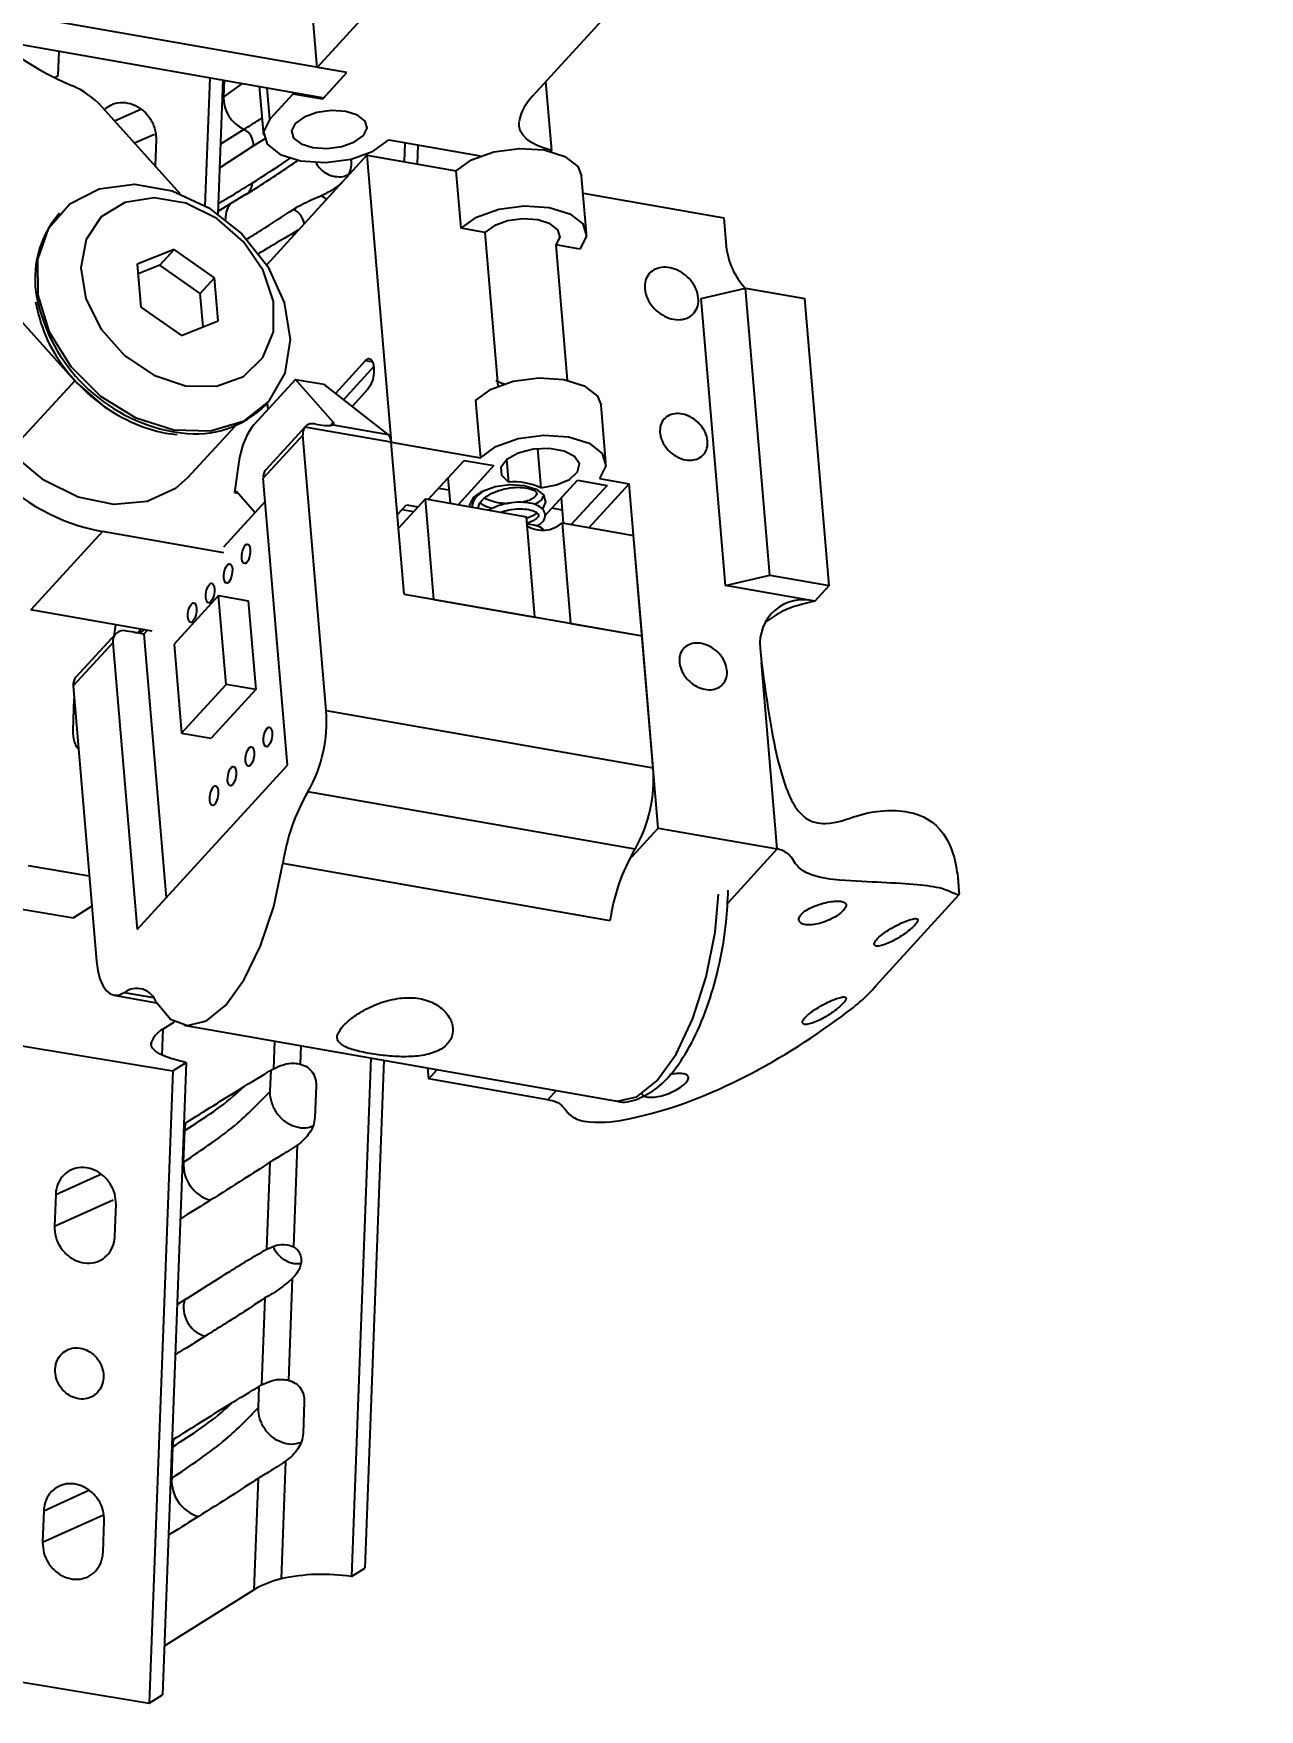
# Model space of a CAD drawing. Header units: millimetres. Extents: x -294 to 2792, y 5 to 1659.
# Drawn here: x 2332.1 to 2369.1, y 758.7 to 809.3 of the extents above; entities that cross this region are included whole.
import ezdxf

# ---------------------------------------------------------------- set-up
doc = ezdxf.new("R2010")
doc.units = ezdxf.units.MM
doc.layers.get('0').update_dxf_attribs({"lineweight": 18})
doc.styles.get("Standard").update_dxf_attribs({"font": 'txt.shx'})
doc.dimstyles.new('ISO-25', dxfattribs={"dimtxt": 2.5, "dimasz": 2.5, "dimexe": 1.25, "dimexo": 0.625, "dimtad": 1, "dimtxsty": 'Standard', "dimcen": 2.5, "dimdle": 5, "dimadec": 0, "dimazin": 0, "dimtfac": 1, "dimtmove": 0, "dimatfit": 3, "dimfxl": 1, "dimarcsym": 0})

# ---------------------------------------------------------------- blocks, each defined once
blk = doc.blocks.new('*X11')
for points in [[(2253.221, 1111.43), (2254.388, 1111.224), (2254.422, 1114.829)], [(2188.224, 742.813), (2189.391, 742.607), (2188.19, 739.208)]]:
    blk.add_hatch(color=0).paths.add_polyline_path(points, flags=0)
at = {"color": 0, "lineweight": -2}
for p, q in [((2368.147, 1094.776), (2253.437, 1115.003)), ((2253.804, 1111.327), (2221.935, 930.584)), ((2188.807, 742.71), (2220.677, 923.453)), ((2301.915, 719.156), (2187.205, 739.382))]:
    blk.add_line(p, q, dxfattribs=at)
at = {"color": 0, "insert": (2221.306, 927.019), "char_height": 3.5, "width": 23.5, "attachment_point": 5}
blk.add_mtext('381,42', dxfattribs=at)

msp = doc.modelspace()

# ---------------------------------------------------------------- linework, layer by layer
at = {"color": 7, "linetype": 'Continuous', "lineweight": 25}
for p, q in [((2333.34, 798.845), (2319.012, 814.718)), ((2340.666, 808.313), (2340.397, 811.492)), ((2347.17, 807.447), (2350.811, 811.425)), ((2343.136, 811.012), (2340.666, 808.313)), ((2341.564, 808.156), (2329.812, 810.217)), ((2330.979, 809.133), (2340.871, 807.398)), ((2332.84, 808.067), (2332.867, 808.802)), ((2332.731, 808.009), (2332.84, 808.067)), ((2341.564, 808.156), (2340.666, 808.313)), ((2340.828, 807.351), (2341.564, 808.156)), ((2340.871, 807.398), (2341.564, 808.156)), ((2337.283, 804.135), (2337.428, 808.002)), ((2337.672, 803.886), (2337.824, 807.933)), ((2337.853, 807.927), (2337.834, 807.416)), ((2337.834, 807.416), (2338.407, 807.83)), ((2338.915, 807.741), (2339.04, 806.267)), ((2339.236, 806.751), (2339.156, 807.699)), ((2339.93, 807.508), (2339.236, 806.751)), ((2339.925, 807.564), (2339.93, 807.508)), ((2340.828, 807.351), (2339.93, 807.508)), ((2347.754, 805.806), (2347.577, 807.891)), ((2334.16, 807.121), (2336.53, 804.496)), ((2334.544, 806.696), (2335.342, 807.056)), ((2340.823, 807.406), (2340.828, 807.351)), ((2335.146, 806.029), (2335.747, 806.3)), ((2335.797, 806.136), (2335.768, 805.34)), ((2339.102, 806.161), (2338.744, 805.941)), ((2342.829, 806.121), (2345.587, 805.637)), ((2343.3, 805.461), (2343.322, 806.034)), ((2338.744, 805.941), (2337.724, 805.281)), ((2339.14, 802.35), (2342.169, 805.659)), ((2342.165, 805.717), (2342.194, 805.623)), ((2342.169, 805.659), (2342.904, 796.993)), ((2342.169, 805.659), (2344.864, 805.187)), ((2343.696, 805.391), (2343.717, 805.965)), ((2347.726, 805.776), (2347.754, 805.806)), ((2345.011, 803.453), (2344.864, 805.187)), ((2348.8, 803.307), (2348.653, 805.041)), ((2337.675, 803.972), (2338.508, 804.482)), ((2348.698, 804.514), (2352.948, 803.769)), ((2332.885, 803.91), (2332.842, 803.862)), ((2352.948, 803.769), (2353.021, 802.902)), ((2345.729, 803.327), (2345.011, 803.453)), ((2345.729, 803.327), (2346.123, 798.684)), ((2336.343, 802.815), (2335.231, 802.369)), ((2335.91, 802.341), (2336.343, 802.815)), ((2337.566, 801.959), (2336.343, 802.815)), ((2348.231, 798.863), (2347.885, 802.949)), ((2348.603, 802.823), (2347.885, 802.949)), ((2335.231, 802.369), (2335.341, 801.068)), ((2335.91, 802.341), (2335.255, 802.079)), ((2337.133, 801.486), (2335.91, 802.341)), ((2337.133, 801.486), (2337.566, 801.959)), ((2337.676, 800.659), (2337.566, 801.959)), ((2337.219, 800.475), (2337.133, 801.486)), ((2352.27, 801.327), (2353.601, 801.642)), ((2354.336, 792.976), (2353.601, 801.642)), ((2353.601, 801.642), (2355.398, 801.327)), ((2335.341, 801.068), (2336.564, 800.213)), ((2353.005, 792.66), (2352.27, 801.327)), ((2356.133, 792.661), (2355.398, 801.327)), ((2336.564, 800.213), (2337.676, 800.659)), ((2342.127, 799.458), (2341.217, 798.464)), ((2342.127, 799.458), (2342.345, 799.42)), ((2342.378, 799.278), (2341.46, 798.275)), ((2333.34, 798.845), (2331.607, 796.951)), ((2340.009, 798.889), (2338.752, 797.516)), ((2340.009, 798.889), (2340.862, 798.739)), ((2341.147, 797.592), (2340.009, 798.889)), ((2342.815, 797.224), (2340.862, 798.739)), ((2342.2, 798.591), (2341.723, 798.071)), ((2339.112, 798.123), (2339.155, 798.171)), ((2339.158, 798.173), (2339.174, 797.977)), ((2345.451, 798.254), (2345.598, 796.52)), ((2349.388, 796.374), (2349.241, 798.108)), ((2336.761, 795.925), (2338.184, 797.48)), ((2340.31, 797.463), (2339.12, 796.162)), ((2342.904, 796.987), (2340.295, 797.445)), ((2340.624, 797.539), (2340.889, 797.492)), ((2341.053, 797.489), (2341.147, 797.592)), ((2341.152, 797.516), (2342.815, 797.224)), ((2336.166, 797.251), (2336.433, 797.223)), ((2336.289, 797.31), (2336.564, 797.271)), ((2340.231, 797.206), (2339.039, 795.904)), ((2340.937, 788.885), (2340.231, 797.206)), ((2342.904, 796.993), (2345.598, 796.52)), ((2342.904, 796.993), (2342.904, 796.993)), ((2343.293, 792.4), (2342.904, 796.987)), ((2338.311, 796.47), (2338.17, 795.471)), ((2344.023, 795.26), (2345.105, 796.442)), ((2345.105, 796.442), (2346.003, 796.285)), ((2346.385, 796.46), (2346.443, 795.785)), ((2347.32, 796.793), (2347.42, 795.613)), ((2339.774, 787.238), (2339.039, 795.904)), ((2344.614, 795.907), (2344.679, 795.145)), ((2346.003, 796.285), (2344.921, 795.103)), ((2349.191, 795.89), (2350.09, 795.733)), ((2338.17, 795.471), (2338.214, 795.518)), ((2338.17, 795.471), (2338.271, 795.453)), ((2338.214, 795.518), (2338.789, 794.863)), ((2344.645, 795.541), (2344.331, 795.597)), ((2345.569, 795.424), (2345.556, 795.442)), ((2347.541, 794.765), (2348.527, 795.842)), ((2349.425, 795.685), (2348.343, 794.502)), ((2348.527, 795.842), (2349.425, 795.685)), ((2348.878, 794.409), (2350.09, 795.733)), ((2350.971, 785.333), (2350.09, 795.733)), ((2339.099, 795.202), (2337.835, 793.822)), ((2338.768, 794.887), (2338.772, 794.845)), ((2343.089, 794.804), (2343.36, 795.1)), ((2343.934, 795.276), (2343.124, 794.391)), ((2343.227, 794.955), (2343.584, 794.893)), ((2343.36, 795.1), (2343.716, 795.037)), ((2344.191, 792.242), (2343.934, 795.276)), ((2343.934, 795.276), (2346.988, 794.74)), ((2348.068, 794.941), (2347.753, 794.996)), ((2348.037, 795.306), (2348.101, 794.545)), ((2347.245, 791.707), (2346.988, 794.74)), ((2348.066, 794.551), (2348.323, 791.518)), ((2348.066, 794.551), (2350.222, 794.173)), ((2334.178, 794.293), (2332.011, 791.925)), ((2337.85, 793.649), (2334.178, 794.293)), ((2350.479, 791.14), (2350.222, 794.173)), ((2353.005, 792.66), (2354.336, 792.976)), ((2354.336, 792.976), (2356.133, 792.661)), ((2337.684, 792.36), (2336.341, 790.892)), ((2337.912, 789.673), (2337.684, 792.36)), ((2337.684, 792.36), (2338.583, 792.202)), ((2343.293, 792.4), (2350.479, 791.14)), ((2355.699, 792.188), (2353.005, 792.66)), ((2356.133, 792.661), (2355.699, 792.188)), ((2335.683, 791.281), (2332.011, 791.925)), ((2338.583, 792.202), (2338.81, 789.516)), ((2344.191, 792.242), (2347.245, 791.707)), ((2334.572, 791.476), (2334.524, 791.141)), ((2335.254, 791.245), (2335.342, 791.341)), ((2335.534, 791.307), (2335.43, 791.194)), ((2348.323, 791.518), (2350.479, 791.14)), ((2334.489, 790.932), (2333.297, 789.63)), ((2334.569, 791.191), (2333.378, 789.889)), ((2334.489, 790.932), (2335.224, 782.266)), ((2335.126, 791.248), (2334.902, 791.287)), ((2335.43, 791.194), (2335.126, 791.248)), ((2335.43, 791.194), (2336.106, 783.229)), ((2336.341, 790.892), (2336.569, 788.205)), ((2350.817, 787.152), (2350.479, 791.14)), ((2354.05, 790.77), (2354.087, 790.336)), ((2354.564, 784.703), (2354.087, 790.336)), ((2333.297, 789.63), (2334.003, 781.31)), ((2336.569, 788.205), (2337.912, 789.673)), ((2338.81, 789.516), (2337.467, 788.048)), ((2338.81, 789.516), (2337.912, 789.673)), ((2333.292, 788.292), (2333.328, 789.247)), ((2340.937, 788.885), (2350.817, 787.152)), ((2336.569, 788.205), (2337.467, 788.048)), ((2335.224, 782.266), (2339.774, 787.238)), ((2350.268, 784.697), (2340.387, 786.43)), ((2350.071, 784.35), (2350.971, 785.333)), ((2350.971, 785.333), (2354.564, 784.703)), ((2349.512, 782.53), (2339.631, 784.263)), ((2354.564, 784.703), (2353.057, 783.056)), ((2326.524, 783.749), (2333.305, 782.625)), ((2333.785, 783.886), (2331.945, 784.191)), ((2360.014, 783.862), (2360.022, 783.787)), ((2357.54, 780.568), (2360.063, 783.324)), ((2333.862, 782.974), (2333.305, 782.625)), ((2334.524, 780.287), (2335.816, 780.06)), ((2334.84, 780.369), (2335.718, 780.215)), ((2336.007, 779.26), (2335.977, 778.478)), ((2336.007, 779.26), (2336.359, 779.48)), ((2336.641, 779.379), (2349.666, 777.095)), ((2331.741, 778.758), (2336.304, 778.002)), ((2335.652, 778.854), (2335.65, 778.785)), ((2339.375, 778.9), (2339.343, 778.062)), ((2340.176, 778.759), (2340.156, 778.206)), ((2336.712, 778.257), (2335.996, 759.155)), ((2336.304, 778.002), (2336.712, 778.257)), ((2342.286, 778.389), (2341.699, 762.724)), ((2342.681, 778.32), (2342.106, 762.978)), ((2336.304, 778.002), (2335.588, 758.9)), ((2339.249, 777.387), (2339.272, 778.019)), ((2344.038, 777.758), (2344.01, 778.087)), ((2344.038, 777.758), (2344.293, 778.037)), ((2347.631, 777.128), (2344.038, 777.758)), ((2340.633, 777.551), (2340.597, 776.596)), ((2347.886, 777.407), (2347.631, 777.128)), ((2336.629, 775.242), (2336.664, 776.197)), ((2340.064, 775.753), (2339.949, 772.687)), ((2339.238, 775.24), (2339.139, 772.613)), ((2332.766, 774.264), (2334.13, 774.88)), ((2332.766, 774.264), (2332.73, 773.309)), ((2332.73, 773.309), (2334.501, 774.108)), ((2334.553, 773.006), (2334.589, 773.961)), ((2339.913, 771.722), (2339.798, 768.656)), ((2339.084, 771.139), (2338.985, 768.512)), ((2338.891, 767.836), (2338.915, 768.469)), ((2340.275, 768.001), (2340.24, 767.046)), ((2336.271, 765.691), (2336.307, 766.646)), ((2339.706, 766.203), (2339.573, 762.654)), ((2338.88, 765.689), (2338.754, 762.325)), ((2332.408, 764.713), (2333.772, 765.329)), ((2332.408, 764.713), (2332.372, 763.758)), ((2332.372, 763.758), (2334.21, 764.588)), ((2334.196, 763.456), (2334.231, 764.411)), ((2341.699, 762.724), (2342.106, 762.978)), ((2336.051, 760.634), (2338.754, 762.325)), ((2331.026, 759.656), (2335.588, 758.9)), ((2335.588, 758.9), (2335.996, 759.155))]:
    msp.add_line(p, q, dxfattribs=at)
for points in [[(2341.531, 806.98), (2341.098, 807.008), (2340.655, 806.949), (2340.269, 806.811), (2340, 806.617), (2339.888, 806.395), (2339.95, 806.179), (2340.177, 806.002), (2340.534, 805.891), (2340.968, 805.863), (2341.411, 805.923), (2341.796, 806.06), (2342.066, 806.254), (2342.178, 806.477), (2342.115, 806.693), (2341.888, 806.869), (2341.531, 806.98)], [(2339.236, 806.751), (2339.041, 806.364), (2339.15, 805.989), (2339.544, 805.681), (2340.166, 805.489), (2340.919, 805.44), (2341.69, 805.543), (2342.361, 805.782), (2342.829, 806.121)], [(2347.754, 805.806), (2347.523, 805.869), (2347.316, 805.949), (2347.137, 806.044), (2346.99, 806.152), (2346.878, 806.272), (2346.802, 806.4), (2346.764, 806.535), (2346.766, 806.673)], [(2337.751, 806.005), (2338.455, 806.442), (2338.455, 806.442)], [(2344.864, 805.187), (2345.332, 805.525), (2346.003, 805.764), (2346.773, 805.867), (2347.527, 805.818), (2348.148, 805.626), (2348.543, 805.318), (2348.653, 805.041)], [(2336.333, 797.357), (2335.193, 797.718), (2334.128, 798.374), (2333.23, 799.267), (2332.581, 800.318), (2332.237, 801.433), (2332.229, 802.513), (2332.558, 803.462), (2333.195, 804.196), (2334.083, 804.649), (2335.143, 804.782), (2336.28, 804.583), (2337.395, 804.068), (2338.388, 803.285), (2339.17, 802.302), (2339.673, 801.207), (2339.85, 800.097), (2339.688, 799.072), (2339.2, 798.221), (2338.429, 797.62), (2337.444, 797.324), (2336.333, 797.357)], [(2336.692, 798.697), (2337.627, 798.684), (2338.435, 798.977), (2339.028, 799.545), (2339.342, 800.326), (2339.343, 801.236), (2339.031, 802.176), (2338.44, 803.045), (2337.633, 803.747), (2336.699, 804.208), (2335.738, 804.376), (2334.854, 804.234), (2334.144, 803.798), (2333.684, 803.114), (2333.525, 802.257), (2333.682, 801.319), (2334.14, 800.402), (2334.849, 799.606), (2335.732, 799.016), (2336.692, 798.697)], [(2345.011, 803.453), (2345.479, 803.792), (2346.15, 804.031), (2346.92, 804.134), (2347.674, 804.085), (2348.295, 803.893), (2348.69, 803.585), (2348.798, 803.21), (2348.603, 802.823)], [(2347.885, 802.949), (2348.002, 803.181), (2347.937, 803.406), (2347.7, 803.591), (2347.327, 803.706), (2346.875, 803.736), (2346.413, 803.674), (2346.01, 803.53), (2345.729, 803.327)], [(2342.127, 799.458), (2342.212, 799.516), (2342.291, 799.499), (2342.349, 799.409), (2342.38, 799.261), (2342.378, 799.078), (2342.342, 798.886), (2342.28, 798.715), (2342.2, 798.591)], [(2345.451, 798.254), (2345.92, 798.592), (2346.59, 798.831), (2347.361, 798.934), (2348.115, 798.886), (2348.736, 798.693), (2349.131, 798.385), (2349.241, 798.108)], [(2334.555, 797.853), (2334.284, 798.024), (2333.34, 798.845)], [(2336.761, 795.925), (2336.39, 795.596), (2335.533, 795.201), (2334.523, 795.109), (2333.45, 795.33), (2332.408, 795.844), (2331.492, 796.605), (2330.781, 797.546)], [(2345.598, 796.52), (2346.067, 796.859), (2346.737, 797.098), (2347.508, 797.201), (2348.262, 797.152), (2348.883, 796.96), (2349.278, 796.652), (2349.386, 796.277), (2349.191, 795.89)], [(2347.42, 795.613), (2347.896, 795.698), (2348.288, 795.868), (2348.532, 796.093), (2348.586, 796.337), (2348.442, 796.56), (2348.124, 796.723), (2347.684, 796.8), (2347.196, 796.778), (2346.741, 796.661), (2346.395, 796.468), (2346.216, 796.231), (2346.232, 795.99), (2346.443, 795.785)], [(2345.274, 795.043), (2345.275, 795.099), (2345.387, 795.321), (2345.656, 795.516), (2346.042, 795.653), (2346.485, 795.712), (2346.918, 795.685), (2347.276, 795.574), (2347.503, 795.397), (2347.565, 795.181), (2347.473, 794.982)], [(2347.319, 794.844), (2347.183, 794.764), (2346.993, 794.684)], [(2338.538, 793.358), (2338.486, 793.324), (2338.439, 793.334), (2338.404, 793.387), (2338.385, 793.476), (2338.387, 793.586), (2338.408, 793.701), (2338.445, 793.804), (2338.493, 793.878), (2338.545, 793.913), (2338.592, 793.902), (2338.627, 793.849), (2338.645, 793.76), (2338.644, 793.65), (2338.623, 793.535), (2338.586, 793.432), (2338.538, 793.358)], [(2337.996, 792.766), (2337.944, 792.732), (2337.897, 792.742), (2337.862, 792.796), (2337.844, 792.884), (2337.845, 792.995), (2337.866, 793.11), (2337.904, 793.212), (2337.952, 793.286), (2338.003, 793.321), (2338.05, 793.311), (2338.085, 793.257), (2338.104, 793.168), (2338.102, 793.058), (2338.081, 792.943), (2338.044, 792.84), (2337.996, 792.766)], [(2337.454, 792.174), (2337.403, 792.14), (2337.356, 792.15), (2337.32, 792.204), (2337.302, 792.292), (2337.304, 792.403), (2337.325, 792.518), (2337.362, 792.62), (2337.41, 792.694), (2337.461, 792.729), (2337.508, 792.719), (2337.544, 792.665), (2337.562, 792.576), (2337.561, 792.466), (2337.54, 792.351), (2337.502, 792.249), (2337.454, 792.174)], [(2336.912, 791.583), (2336.861, 791.548), (2336.814, 791.558), (2336.779, 791.612), (2336.76, 791.701), (2336.762, 791.811), (2336.783, 791.926), (2336.82, 792.028), (2336.868, 792.103), (2336.92, 792.137), (2336.967, 792.127), (2337.002, 792.073), (2337.02, 791.985), (2337.019, 791.874), (2336.998, 791.759), (2336.961, 791.657), (2336.912, 791.583)], [(2339.196, 787.828), (2339.144, 787.793), (2339.097, 787.804), (2339.062, 787.857), (2339.044, 787.946), (2339.045, 788.056), (2339.066, 788.171), (2339.104, 788.274), (2339.152, 788.348), (2339.203, 788.382), (2339.25, 788.372), (2339.285, 788.319), (2339.304, 788.23), (2339.302, 788.12), (2339.281, 788.004), (2339.244, 787.902), (2339.196, 787.828)], [(2338.654, 787.236), (2338.603, 787.201), (2338.556, 787.212), (2338.52, 787.265), (2338.502, 787.354), (2338.504, 787.464), (2338.525, 787.579), (2338.562, 787.682), (2338.61, 787.756), (2338.661, 787.791), (2338.708, 787.78), (2338.744, 787.727), (2338.762, 787.638), (2338.761, 787.528), (2338.74, 787.413), (2338.702, 787.31), (2338.654, 787.236)], [(2338.112, 786.644), (2338.061, 786.61), (2338.014, 786.62), (2337.979, 786.673), (2337.96, 786.762), (2337.962, 786.872), (2337.983, 786.988), (2338.02, 787.09), (2338.068, 787.164), (2338.12, 787.199), (2338.167, 787.188), (2338.202, 787.135), (2338.22, 787.046), (2338.219, 786.936), (2338.198, 786.821), (2338.161, 786.718), (2338.112, 786.644)], [(2337.571, 786.052), (2337.519, 786.018), (2337.472, 786.028), (2337.437, 786.082), (2337.419, 786.17), (2337.42, 786.281), (2337.441, 786.396), (2337.479, 786.498), (2337.527, 786.572), (2337.578, 786.607), (2337.625, 786.597), (2337.66, 786.543), (2337.679, 786.454), (2337.677, 786.344), (2337.656, 786.229), (2337.619, 786.126), (2337.571, 786.052)], [(2335.804, 780.081), (2336.235, 779.561), (2336.752, 779.367), (2337.321, 779.511), (2337.903, 779.985), (2338.461, 780.757), (2338.955, 781.775), (2339.355, 782.97), (2339.631, 784.263)], [(2349.666, 777.095), (2349.732, 777.086), (2350.322, 777.215), (2350.927, 777.701), (2351.506, 778.509), (2352.015, 779.58), (2352.419, 780.836), (2352.687, 782.187), (2352.794, 783.338)], [(2334.003, 781.31), (2334.041, 781.029), (2334.103, 780.783), (2334.187, 780.581), (2334.291, 780.427), (2334.412, 780.327), (2334.547, 780.284), (2334.691, 780.298), (2334.84, 780.369)], [(2336.712, 778.257), (2336.467, 778.31), (2336.248, 778.372), (2336.057, 778.442), (2335.899, 778.519), (2335.778, 778.6), (2335.695, 778.684), (2335.653, 778.769), (2335.652, 778.854)], [(2336.664, 776.197), (2336.688, 776.381), (2336.704, 776.445)], [(2336.307, 766.646), (2336.33, 766.83), (2336.346, 766.895)]]:
    msp.add_lwpolyline(points, dxfattribs=at)
for centre, radius, start, end in [((2337.172, 816.935), 9.971, 197.1528, 246.9905), ((2332.265, 805.418), 2.548, 41.9384, 66.6481), ((2338.877, 807.396), 1.043, 178.8948, 246.1117), ((2348.236, 806.397), 1.496, 135.4448, 169.3493), ((2338.188, 805.955), 0.556, 358.5496, 61.3249), ((2338.286, 804.819), 0.417, 303.2674, 359.6644), ((2338.604, 803.742), 0.713, 135.5492, 181.541), ((2339.725, 803.518), 0.552, 7.274, 66.2628), ((2340.688, 804.058), 0.376, 45.8602, 79.6627), ((2335.128, 801.94), 2.987, 139.9337, 191.1479), ((2355.229, 803.151), 2.222, 186.4251, 222.7879), ((2337.265, 802.388), 5.171, 191.4359, 259.1182), ((2335.233, 800.156), 5.957, 186.3947, 259.7912), ((2336.996, 800.214), 2.974, 261.6366, 315.3489), ((2340.57, 797.243), 0.341, 143.8588, 186.3253), ((2342.561, 796.993), 0.343, 359.0291, 42.3137), ((2339.37, 795.943), 0.333, 138.737, 186.797), ((2346.611, 793.874), 1.918, 65.0529, 95.0524), ((2347.477, 795.231), 0.9, 239.1485, 310.8917), ((2355.357, 790.917), 1.316, 74.9392, 186.4361), ((2334.816, 790.969), 0.329, 74.9392, 186.4361), ((2333.629, 789.669), 0.334, 138.8099, 186.7241), ((2336.678, 788.549), 4.272, 330.2615, 4.5185), ((2346.558, 786.816), 4.272, 330.2615, 4.5185), ((2345.411, 783.462), 5.835, 149.4266, 172.1108), ((2355.291, 781.729), 5.835, 149.4266, 172.1108), ((2335.214, 779.861), 0.63, 20.4352, 126.3269), ((2336.338, 778.613), 0.726, 117.1014, 160.6247), ((2337.759, 775.176), 1.133, 176.6659, 253.3001), ((2337.539, 770.855), 0.909, 164.2981, 253.4555), ((2337.402, 765.625), 1.133, 176.6659, 253.3001), ((2340.306, 759.641), 3.101, 103.6754, 120.0403), ((2340.821, 757.049), 5.742, 81.2058, 102.5582)]:
    msp.add_arc(centre, radius, start, end, dxfattribs=at)
for centre, major_axis, ratio, start_param, end_param in [((2338.658, 796.849), (0.279, 0.762), 0.296763, 0.625007, 2.195803), ((2340.655, 797.71), (-0.514, 0.175), 0.231658, 2.948666, 3.524624), ((2335.124, 791.719), (-0.287, 0.414), 0.834388, 2.451907, 3.329095)]:
    msp.add_ellipse(centre, major_axis=major_axis, ratio=ratio, start_param=start_param, end_param=end_param, dxfattribs=at)
for points, knots in [([(2334.239, 807.034), (2334.3, 807.087), (2334.436, 807.204), (2334.718, 807.269), (2335.028, 807.236), (2335.325, 807.094), (2335.572, 806.862), (2335.74, 806.565), (2335.799, 806.31), (2335.798, 806.169), (2335.797, 806.136)], [0, 0, 0, 0, 0.259812, 0.578992, 0.898173, 1.217354, 1.536535, 1.855716, 2.174897, 2.27492, 2.27492, 2.27492, 2.27492]), ([(2338.455, 806.442), (2338.455, 806.442), (2338.61, 806.539), (2338.795, 806.654), (2338.969, 806.766), (2338.996, 806.783)], [0, 0, 0, 0, 0.0000284, 0.5410318, 0.6394191, 0.6394191, 0.6394191, 0.6394191]), ([(2338.515, 804.471), (2338.643, 804.553), (2339.173, 804.887), (2339.7, 805.244), (2340.098, 805.515)], [0, 0, 0, 0, 0.461005, 1.897044, 1.897044, 1.897044, 1.897044]), ([(2338.703, 804.817), (2339.051, 805.04), (2339.441, 805.29), (2339.831, 805.553), (2339.872, 805.581)], [0, 0, 0, 0, 1.248584, 1.396088, 1.396088, 1.396088, 1.396088]), ([(2341.526, 804.957), (2341.557, 804.994), (2341.641, 805.095), (2341.699, 805.3), (2341.715, 805.474), (2341.682, 805.545), (2341.68, 805.55)], [0, 0, 0, 0, 0.1407596, 0.3834005, 0.6214041, 0.6401031, 0.6401031, 0.6401031, 0.6401031]), ([(2340.613, 805.461), (2340.649, 805.4), (2340.729, 805.261), (2340.928, 805.105), (2341.099, 805.035), (2341.192, 805.019), (2341.202, 805.017)], [0, 0, 0, 0, 0.2056754, 0.468248, 0.7308208, 0.7654409, 0.7654409, 0.7654409, 0.7654409]), ([(2341.202, 805.017), (2341.286, 805.01), (2341.435, 804.997), (2341.562, 805.061), (2341.618, 805.09)], [0, 0, 0, 0, 0.2408204, 0.430428, 0.430428, 0.430428, 0.430428]), ([(2337.684, 804.203), (2337.784, 804.261), (2338.123, 804.457), (2338.463, 804.668), (2338.703, 804.817)], [0, 0, 0, 0, 0.351156, 1.190111, 1.190111, 1.190111, 1.190111]), ([(2340.756, 804.427), (2340.837, 804.466), (2340.987, 804.537), (2341.226, 804.664), (2341.364, 804.784), (2341.42, 804.834)], [0, 0, 0, 0, 0.3249074, 0.5949429, 0.7828354, 0.7828354, 0.7828354, 0.7828354]), ([(2338.511, 803.106), (2338.662, 803.201), (2339.158, 803.511), (2339.624, 803.814), (2339.948, 804.024)], [0, 0, 0, 0, 0.521922, 1.705146, 1.705146, 1.705146, 1.705146]), ([(2339.948, 804.024), (2340.007, 804.06), (2340.227, 804.196), (2340.533, 804.33), (2340.756, 804.427)], [0, 0, 0, 0, 0.2449061, 0.9042234, 0.9042234, 0.9042234, 0.9042234]), ([(2340.093, 803.392), (2339.808, 803.228), (2339.401, 802.996), (2338.994, 802.746), (2338.872, 802.671)], [0, 0, 0, 0, 0.994288, 1.418185, 1.418185, 1.418185, 1.418185]), ([(2350.563, 801.626), (2350.565, 801.712), (2350.568, 801.884), (2350.687, 802.093), (2350.877, 802.235), (2351.125, 802.291), (2351.4, 802.257), (2351.672, 802.135), (2351.91, 801.94), (2352.087, 801.694), (2352.184, 801.424), (2352.189, 801.161), (2352.102, 800.934), (2351.932, 800.769), (2351.7, 800.685), (2351.43, 800.691), (2351.154, 800.786), (2350.902, 800.96), (2350.704, 801.193), (2350.593, 801.427), (2350.571, 801.571), (2350.563, 801.626)], [0, 0, 0, 0, 0.269033, 0.538066, 0.807098, 1.076131, 1.345164, 1.614197, 1.88323, 2.152262, 2.421295, 2.690328, 2.959361, 3.228393, 3.497426, 3.766459, 4.035492, 4.304525, 4.573557, 4.84259, 5.010974, 5.010974, 5.010974, 5.010974]), ([(2332.152, 801.226), (2332.236, 800.885), (2332.405, 800.197), (2332.996, 799.218), (2333.792, 798.361), (2334.76, 797.699), (2335.582, 797.369), (2336.052, 797.274), (2336.166, 797.251)], [0, 0, 0, 0, 1.098429, 2.22302, 3.353741, 4.487857, 5.625822, 5.988401, 5.988401, 5.988401, 5.988401]), ([(2346.064, 798.845), (2346.068, 798.845), (2346.1, 798.847), (2346.191, 798.795), (2346.307, 798.759), (2346.353, 798.745)], [0, 0, 0, 0, 0.027533, 0.1968519, 0.307004, 0.307004, 0.307004, 0.307004]), ([(2340.624, 797.539), (2340.577, 797.544), (2340.482, 797.554), (2340.373, 797.525), (2340.32, 797.471), (2340.295, 797.445)], [0, 0, 0, 0, 0.1243757, 0.248416, 0.3614661, 0.3614661, 0.3614661, 0.3614661]), ([(2341.152, 797.516), (2341.137, 797.508), (2341.107, 797.494), (2341.01, 797.478), (2340.93, 797.488), (2340.889, 797.492)], [0, 0, 0, 0, 0.0889665, 0.1776992, 0.2680719, 0.2680719, 0.2680719, 0.2680719]), ([(2351.02, 797.277), (2351.022, 797.354), (2351.024, 797.507), (2351.131, 797.693), (2351.3, 797.818), (2351.52, 797.869), (2351.764, 797.838), (2352.006, 797.73), (2352.218, 797.557), (2352.375, 797.338), (2352.461, 797.098), (2352.466, 796.863), (2352.388, 796.662), (2352.238, 796.515), (2352.031, 796.441), (2351.791, 796.446), (2351.546, 796.531), (2351.322, 796.685), (2351.146, 796.892), (2351.047, 797.1), (2351.028, 797.228), (2351.02, 797.277)], [0, 0, 0, 0, 0.23914, 0.478281, 0.717421, 0.956561, 1.195701, 1.434842, 1.673982, 1.913122, 2.152262, 2.391403, 2.630543, 2.869683, 3.108823, 3.347964, 3.587104, 3.826244, 4.065384, 4.304525, 4.454199, 4.454199, 4.454199, 4.454199]), ([(2345.722, 795.543), (2345.642, 795.487), (2345.483, 795.376), (2345.361, 795.195), (2345.347, 795.074), (2345.342, 795.029)], [0, 0, 0, 0, 0.254797, 0.5124995, 0.666198, 0.666198, 0.666198, 0.666198]), ([(2345.539, 794.994), (2345.54, 795.027), (2345.544, 795.098), (2345.628, 795.226), (2345.796, 795.376), (2346.065, 795.513), (2346.398, 795.604), (2346.731, 795.638), (2347.021, 795.61), (2347.222, 795.543), (2347.3, 795.459), (2347.302, 795.424), (2347.269, 795.358), (2347.156, 795.272), (2347.002, 795.204), (2346.88, 795.181), (2346.828, 795.17)], [0, 0, 0, 0, 0.138621, 0.29523, 0.487899, 0.71934, 0.948846, 1.175094, 1.39889, 1.631124, 1.842541, 2.029531, 2.176931, 2.369008, 2.528014, 2.647629, 2.647629, 2.647629, 2.647629]), ([(2347.236, 795.112), (2347.289, 795.14), (2347.413, 795.209), (2347.493, 795.308), (2347.489, 795.371), (2347.489, 795.372)], [0, 0, 0, 0, 0.1588493, 0.3738855, 0.3802079, 0.3802079, 0.3802079, 0.3802079]), ([(2345.394, 795.322), (2345.395, 795.319), (2345.405, 795.302), (2345.424, 795.289), (2345.441, 795.279)], [0, 0, 0, 0, 0.01072482, 0.06467715, 0.06467715, 0.06467715, 0.06467715]), ([(2345.591, 795.154), (2345.597, 795.149), (2345.683, 795.075), (2345.82, 795.036), (2345.948, 794.999)], [0, 0, 0, 0, 0.0265708, 0.3922234, 0.3922234, 0.3922234, 0.3922234]), ([(2345.984, 795.196), (2345.889, 795.224), (2345.791, 795.253), (2345.729, 795.299), (2345.727, 795.301)], [0, 0, 0, 0, 0.2683416, 0.2790589, 0.2790589, 0.2790589, 0.2790589]), ([(2347.291, 794.462), (2347.345, 794.49), (2347.473, 794.559), (2347.559, 794.706), (2347.552, 794.883), (2347.437, 795.025), (2347.232, 795.128), (2346.916, 795.185), (2346.536, 795.17), (2346.159, 795.091), (2345.949, 794.989), (2345.848, 794.94)], [0, 0, 0, 0, 0.192712, 0.45359, 0.68298, 0.907204, 1.178907, 1.488166, 1.790317, 2.085965, 2.358863, 2.358863, 2.358863, 2.358863]), ([(2346.459, 795.136), (2346.435, 795.135), (2346.345, 795.129), (2346.179, 795.15), (2346.05, 795.18), (2345.984, 795.196)], [0, 0, 0, 0, 0.073646, 0.2719667, 0.4810967, 0.4810967, 0.4810967, 0.4810967]), ([(2346.209, 794.877), (2346.291, 794.902), (2346.479, 794.961), (2346.787, 794.987), (2347.076, 794.961), (2347.277, 794.893), (2347.355, 794.809), (2347.357, 794.774), (2347.324, 794.708), (2347.209, 794.623), (2347.092, 794.566), (2347.015, 794.549), (2347.005, 794.547)], [0, 0, 0, 0, 0.16203, 0.373456, 0.58259, 0.79961, 0.997176, 1.171916, 1.309659, 1.489153, 1.637741, 1.659613, 1.659613, 1.659613, 1.659613]), ([(2347.498, 794.349), (2347.495, 794.352), (2347.453, 794.409), (2347.297, 794.474), (2347.103, 794.501), (2347.007, 794.514)], [0, 0, 0, 0, 0.0165302, 0.2765368, 0.5284162, 0.5284162, 0.5284162, 0.5284162]), ([(2355.699, 792.188), (2355.363, 792.11), (2354.837, 791.989), (2354.409, 791.694), (2354.254, 791.587)], [0, 0, 0, 0, 1.008403, 1.578978, 1.578978, 1.578978, 1.578978]), ([(2351.608, 790.344), (2351.607, 790.382), (2351.603, 790.497), (2351.657, 790.672), (2351.794, 790.83), (2351.991, 790.92), (2352.227, 790.931), (2352.473, 790.861), (2352.703, 790.719), (2352.891, 790.52), (2353.015, 790.287), (2353.061, 790.047), (2353.025, 789.826), (2352.91, 789.649), (2352.729, 789.536), (2352.503, 789.5), (2352.257, 789.545), (2352.019, 789.666), (2351.815, 789.849), (2351.67, 790.074), (2351.618, 790.246), (2351.609, 790.334), (2351.608, 790.344)], [0, 0, 0, 0, 0.118293, 0.357455, 0.596618, 0.835781, 1.074944, 1.314107, 1.553269, 1.792432, 2.031595, 2.270758, 2.50992, 2.749083, 2.988246, 3.227409, 3.466571, 3.705734, 3.944897, 4.18406, 4.423223, 4.454756, 4.454756, 4.454756, 4.454756]), ([(2354.087, 790.336), (2354.173, 789.706), (2354.323, 788.609), (2354.58, 787.323), (2354.841, 786.496), (2355.038, 786.061), (2355.274, 785.751), (2355.485, 785.585), (2355.747, 785.482), (2356.292, 785.451), (2357.238, 785.855), (2358.566, 785.945), (2359.562, 785.398), (2359.93, 784.491), (2360.001, 783.966), (2360.014, 783.862)], [0, 0, 0, 0, 1.508187, 2.626965, 3.03925, 3.453928, 3.64875, 3.845545, 4.015028, 4.308275, 5.316485, 7.329663, 9.210634, 10.484834, 10.795948, 10.795948, 10.795948, 10.795948]), ([(2333.461, 787.699), (2333.426, 787.754), (2333.331, 787.904), (2333.292, 788.117), (2333.292, 788.258), (2333.292, 788.292)], [0, 0, 0, 0, 0.192355, 0.5239056, 0.6278056, 0.6278056, 0.6278056, 0.6278056]), ([(2360.051, 783.335), (2360.05, 783.329), (2360.035, 783.273), (2359.676, 783.521), (2358.835, 783.624), (2357.792, 783.691), (2356.686, 783.731), (2355.84, 783.825), (2355.411, 783.996), (2355.219, 784.13), (2355.078, 784.306), (2354.974, 784.483), (2354.818, 784.617), (2354.682, 784.674), (2354.594, 784.696), (2354.564, 784.703)], [0, 0, 0, 0, 0.163746, 1.577452, 2.584917, 3.621905, 4.595133, 5.130094, 5.275235, 5.383771, 5.492643, 5.61734, 5.699211, 5.80354, 5.856696, 5.856696, 5.856696, 5.856696]), ([(2360.022, 783.787), (2360.026, 783.746), (2360.031, 783.687), (2360.037, 783.596), (2360.041, 783.535), (2360.046, 783.483), (2360.049, 783.44), (2360.055, 783.386), (2360.06, 783.352), (2360.058, 783.35), (2360.058, 783.35)], [0, 0, 0, 0, 0.1028262, 0.1463286, 0.1903112, 0.2187421, 0.2471384, 0.291244, 0.4017726, 0.439229, 0.439229, 0.439229, 0.439229]), ([(2349.674, 777.106), (2349.692, 777.098), (2349.907, 777.013), (2350.377, 777.135), (2350.965, 777.465), (2351.53, 778.075), (2352.056, 778.943), (2352.505, 780.03), (2352.838, 781.238), (2353.035, 782.412), (2353.068, 783.14), (2353.082, 783.462)], [0, 0, 0, 0, 0.079644, 0.969545, 1.852392, 2.840193, 3.906253, 4.963093, 6.007955, 7.048105, 7.873489, 7.873489, 7.873489, 7.873489]), ([(2356.566, 782.849), (2356.595, 782.887), (2356.655, 782.965), (2356.645, 783.055), (2356.561, 783.113), (2356.404, 783.135), (2356.194, 783.12), (2355.953, 783.07), (2355.709, 782.991), (2355.49, 782.889), (2355.322, 782.772), (2355.225, 782.651), (2355.209, 782.54), (2355.275, 782.454), (2355.414, 782.407), (2355.611, 782.406), (2355.843, 782.45), (2356.084, 782.534), (2356.308, 782.645), (2356.472, 782.756), (2356.54, 782.823), (2356.566, 782.849)], [0, 0, 0, 0, 0.181792, 0.363571, 0.545707, 0.728298, 0.910825, 1.09287, 1.274617, 1.456597, 1.638863, 1.820925, 2.002809, 2.184976, 2.367197, 2.549062, 2.730845, 2.913048, 3.095657, 3.278151, 3.394886, 3.394886, 3.394886, 3.394886]), ([(2358.724, 782.41), (2358.755, 782.447), (2358.815, 782.521), (2358.818, 782.585), (2358.753, 782.608), (2358.619, 782.584), (2358.43, 782.519), (2358.207, 782.417), (2357.975, 782.288), (2357.764, 782.149), (2357.603, 782.014), (2357.507, 781.899), (2357.483, 781.814), (2357.532, 781.768), (2357.651, 781.768), (2357.827, 781.818), (2358.042, 781.913), (2358.268, 782.043), (2358.479, 782.189), (2358.634, 782.316), (2358.699, 782.384), (2358.724, 782.41)], [0, 0, 0, 0, 0.170148, 0.340277, 0.511002, 0.683503, 0.858643, 1.036327, 1.214817, 1.391221, 1.563374, 1.731633, 1.898751, 2.068043, 2.241469, 2.418639, 2.597177, 2.774346, 2.948743, 3.120623, 3.227786, 3.227786, 3.227786, 3.227786]), ([(2341.451, 779.363), (2341.385, 779.276), (2341.251, 779.1), (2341.277, 778.892), (2341.476, 778.727), (2341.856, 778.598), (2342.366, 778.498), (2342.933, 778.433), (2343.508, 778.419), (2344.046, 778.488), (2344.474, 778.667), (2344.728, 778.947), (2344.793, 779.288), (2344.671, 779.649), (2344.365, 779.971), (2343.905, 780.181), (2343.361, 780.233), (2342.796, 780.141), (2342.25, 779.935), (2341.761, 779.654), (2341.553, 779.459), (2341.451, 779.363)], [0, 0, 0, 0, 0.438208, 0.87587, 1.327876, 1.793393, 2.242365, 2.669842, 3.104648, 3.563306, 4.026683, 4.46904, 4.897998, 5.338693, 5.800372, 6.261244, 6.697308, 7.12448, 7.571144, 8.036221, 8.487907, 8.487907, 8.487907, 8.487907]), ([(2347.631, 777.128), (2347.722, 777.112), (2347.86, 777.089), (2348.031, 776.982), (2348.164, 776.831), (2348.301, 776.645), (2348.583, 776.501), (2349.199, 776.401), (2350.845, 776.641), (2353.478, 777.634), (2355.939, 779.18), (2357.25, 780.213), (2357.539, 780.567), (2357.54, 780.568)], [0, 0, 0, 0, 0.283613, 0.431474, 0.578136, 0.884902, 1.116779, 1.484511, 2.771828, 6.285813, 9.885908, 11.241982, 11.244524, 11.244524, 11.244524, 11.244524]), ([(2356.558, 780.043), (2356.588, 780.08), (2356.648, 780.153), (2356.651, 780.218), (2356.586, 780.241), (2356.452, 780.217), (2356.264, 780.151), (2356.04, 780.049), (2355.808, 779.921), (2355.597, 779.781), (2355.436, 779.647), (2355.34, 779.531), (2355.316, 779.447), (2355.366, 779.401), (2355.484, 779.401), (2355.66, 779.451), (2355.875, 779.546), (2356.102, 779.676), (2356.312, 779.822), (2356.467, 779.949), (2356.532, 780.017), (2356.558, 780.043)], [0, 0, 0, 0, 0.170148, 0.340277, 0.511002, 0.683503, 0.858643, 1.036327, 1.214817, 1.391221, 1.563374, 1.731633, 1.898751, 2.068043, 2.241469, 2.418639, 2.597177, 2.774346, 2.948743, 3.120623, 3.227786, 3.227786, 3.227786, 3.227786]), ([(2339.343, 778.062), (2339.539, 778.154), (2339.779, 778.267), (2340.098, 778.216), (2340.156, 778.206)], [0, 0, 0, 0, 0.6882485, 0.8409936, 0.8409936, 0.8409936, 0.8409936]), ([(2340.156, 778.206), (2340.23, 778.181), (2340.367, 778.135), (2340.541, 777.954), (2340.628, 777.749), (2340.632, 777.605), (2340.633, 777.551)], [0, 0, 0, 0, 0.277354, 0.5078632, 0.7393799, 0.8789169, 0.8789169, 0.8789169, 0.8789169]), ([(2337.541, 776.956), (2337.805, 777.122), (2338.406, 777.499), (2339.007, 777.86), (2339.343, 778.062)], [0, 0, 0, 0, 0.928408, 2.114678, 2.114678, 2.114678, 2.114678]), ([(2350.461, 777.329), (2350.476, 777.301), (2350.507, 777.243), (2350.649, 777.2), (2350.844, 777.198), (2351.076, 777.242), (2351.317, 777.326), (2351.541, 777.437), (2351.706, 777.548), (2351.773, 777.615), (2351.799, 777.641)], [0, 0, 0, 0, 0.181801, 0.379983, 0.577777, 0.775482, 0.973644, 1.172248, 1.370727, 1.497686, 1.497686, 1.497686, 1.497686]), ([(2351.799, 777.641), (2351.829, 777.679), (2351.888, 777.757), (2351.878, 777.847), (2351.794, 777.906), (2351.637, 777.926), (2351.464, 777.918), (2351.344, 777.891), (2351.305, 777.882)], [0, 0, 0, 0, 0.1473057, 0.2946009, 0.442185, 0.590138, 0.7380398, 0.8106766, 0.8106766, 0.8106766, 0.8106766]), ([(2336.629, 775.242), (2337.205, 775.629), (2338.236, 776.323), (2338.939, 777.061), (2339.249, 777.387)], [0, 0, 0, 0, 1.897676, 3.396125, 3.396125, 3.396125, 3.396125]), ([(2336.664, 776.197), (2337.262, 776.582), (2337.925, 777.009), (2338.384, 777.463), (2338.429, 777.508)], [0, 0, 0, 0, 1.984274, 2.202473, 2.202473, 2.202473, 2.202473]), ([(2340.535, 776.325), (2340.467, 776.302), (2340.304, 776.248), (2340.017, 776.289), (2339.721, 776.427), (2339.474, 776.661), (2339.306, 776.957), (2339.248, 777.212), (2339.249, 777.353), (2339.249, 777.387)], [0, 0, 0, 0, 0.233822, 0.557072, 0.880322, 1.203572, 1.526822, 1.850072, 1.95137, 1.95137, 1.95137, 1.95137]), ([(2336.642, 776.39), (2336.652, 776.397), (2336.952, 776.592), (2337.252, 776.777), (2337.541, 776.956)], [0, 0, 0, 0, 0.03802, 1.063027, 1.063027, 1.063027, 1.063027]), ([(2340.597, 776.596), (2340.587, 776.515), (2340.565, 776.351), (2340.441, 776.122), (2340.265, 775.913), (2340.135, 775.81), (2340.064, 775.753)], [0, 0, 0, 0, 0.242544, 0.484785, 0.732032, 1.031212, 1.031212, 1.031212, 1.031212]), ([(2340.064, 775.753), (2339.896, 775.646), (2339.57, 775.436), (2339.346, 775.304), (2339.238, 775.24)], [0, 0, 0, 0, 0.4997094, 0.9726709, 0.9726709, 0.9726709, 0.9726709]), ([(2339.238, 775.24), (2338.973, 775.067), (2338.371, 774.674), (2337.77, 774.3), (2337.434, 774.091)], [0, 0, 0, 0, 0.941076, 2.138672, 2.138672, 2.138672, 2.138672]), ([(2334.589, 773.961), (2334.583, 774.071), (2334.571, 774.289), (2334.424, 774.601), (2334.201, 774.857), (2333.916, 775.029), (2333.606, 775.097), (2333.303, 775.055), (2333.042, 774.906), (2332.854, 774.669), (2332.778, 774.437), (2332.768, 774.297), (2332.766, 774.264)], [0, 0, 0, 0, 0.31674, 0.633485, 0.950077, 1.266369, 1.582402, 1.898343, 2.214389, 2.530664, 2.847179, 2.946405, 2.946405, 2.946405, 2.946405]), ([(2337.434, 774.091), (2337.17, 773.924), (2336.87, 773.734), (2336.571, 773.554), (2336.535, 773.532)], [0, 0, 0, 0, 0.931512, 1.058773, 1.058773, 1.058773, 1.058773]), ([(2332.73, 773.309), (2332.736, 773.199), (2332.748, 772.981), (2332.895, 772.669), (2333.118, 772.413), (2333.403, 772.241), (2333.714, 772.173), (2334.016, 772.215), (2334.277, 772.364), (2334.465, 772.601), (2334.542, 772.833), (2334.551, 772.973), (2334.553, 773.006)], [0, 0, 0, 0, 0.316676, 0.633356, 0.949943, 1.266312, 1.582435, 1.898395, 2.214373, 2.530558, 2.847046, 2.94642, 2.94642, 2.94642, 2.94642]), ([(2337.337, 771.512), (2337.548, 771.644), (2337.954, 771.898), (2338.555, 772.272), (2338.944, 772.499), (2339.139, 772.613)], [0, 0, 0, 0, 0.741684, 1.426679, 2.111737, 2.111737, 2.111737, 2.111737]), ([(2339.139, 772.613), (2339.332, 772.704), (2339.578, 772.82), (2339.884, 772.71), (2339.949, 772.687)], [0, 0, 0, 0, 0.6644825, 0.8424651, 0.8424651, 0.8424651, 0.8424651]), ([(2340.168, 772.175), (2340.1, 772.17), (2339.951, 772.16), (2339.717, 772.249), (2339.512, 772.414), (2339.387, 772.564), (2339.358, 772.654), (2339.357, 772.66)], [0, 0, 0, 0, 0.217392, 0.476692, 0.735992, 0.995292, 1.012907, 1.012907, 1.012907, 1.012907]), ([(2339.949, 772.687), (2339.992, 772.659), (2340.08, 772.602), (2340.17, 772.443), (2340.192, 772.26), (2340.158, 772.087), (2340.077, 771.917), (2339.986, 771.798), (2339.926, 771.736), (2339.913, 771.722)], [0, 0, 0, 0, 0.200097, 0.401866, 0.574135, 0.722745, 0.871102, 1.071971, 1.129443, 1.129443, 1.129443, 1.129443]), ([(2339.913, 771.722), (2339.804, 771.631), (2339.48, 771.36), (2339.242, 771.227), (2339.084, 771.139)], [0, 0, 0, 0, 0.339485, 1.015585, 1.015585, 1.015585, 1.015585]), ([(2336.438, 770.944), (2336.736, 771.133), (2337.036, 771.323), (2337.336, 771.511), (2337.337, 771.512)], [0, 0, 0, 0, 1.058345, 1.063768, 1.063768, 1.063768, 1.063768]), ([(2339.084, 771.139), (2338.872, 770.998), (2338.272, 770.599), (2337.671, 770.228), (2337.282, 769.985), (2337.28, 769.984)], [0, 0, 0, 0, 0.754781, 2.136503, 2.14182, 2.14182, 2.14182, 2.14182]), ([(2332.751, 768.98), (2332.756, 768.893), (2332.766, 768.719), (2332.883, 768.469), (2333.062, 768.264), (2333.29, 768.127), (2333.538, 768.072), (2333.781, 768.106), (2333.989, 768.224), (2334.14, 768.415), (2334.217, 768.655), (2334.211, 768.919), (2334.123, 769.176), (2333.962, 769.397), (2333.746, 769.558), (2333.502, 769.64), (2333.254, 769.633), (2333.033, 769.54), (2332.862, 769.37), (2332.77, 769.171), (2332.757, 769.034), (2332.751, 768.98)], [0, 0, 0, 0, 0.253368, 0.506738, 0.76003, 1.013142, 1.266054, 1.518837, 1.771634, 2.024599, 2.27781, 2.531226, 2.784702, 3.038065, 3.291195, 3.544092, 3.796867, 4.049678, 4.302652, 4.555827, 4.714414, 4.714414, 4.714414, 4.714414]), ([(2337.28, 769.984), (2337.069, 769.851), (2336.769, 769.661), (2336.469, 769.482), (2336.381, 769.429)], [0, 0, 0, 0, 0.743774, 1.05674, 1.05674, 1.05674, 1.05674]), ([(2338.985, 768.512), (2339.181, 768.604), (2339.421, 768.716), (2339.74, 768.665), (2339.798, 768.656)], [0, 0, 0, 0, 0.6882485, 0.8409936, 0.8409936, 0.8409936, 0.8409936]), ([(2339.798, 768.656), (2339.872, 768.63), (2340.009, 768.584), (2340.183, 768.403), (2340.27, 768.198), (2340.274, 768.055), (2340.275, 768.001)], [0, 0, 0, 0, 0.277354, 0.5078632, 0.7393799, 0.8789169, 0.8789169, 0.8789169, 0.8789169]), ([(2337.183, 767.405), (2337.447, 767.571), (2338.048, 767.949), (2338.649, 768.309), (2338.985, 768.512)], [0, 0, 0, 0, 0.928408, 2.114678, 2.114678, 2.114678, 2.114678]), ([(2336.271, 765.691), (2336.847, 766.079), (2337.879, 766.772), (2338.581, 767.51), (2338.891, 767.836)], [0, 0, 0, 0, 1.897676, 3.396125, 3.396125, 3.396125, 3.396125]), ([(2336.307, 766.646), (2336.904, 767.031), (2337.567, 767.458), (2338.026, 767.913), (2338.071, 767.958)], [0, 0, 0, 0, 1.984274, 2.202473, 2.202473, 2.202473, 2.202473]), ([(2340.177, 766.774), (2340.109, 766.751), (2339.946, 766.697), (2339.659, 766.738), (2339.364, 766.877), (2339.116, 767.11), (2338.948, 767.407), (2338.89, 767.661), (2338.891, 767.802), (2338.891, 767.836)], [0, 0, 0, 0, 0.233822, 0.557072, 0.880322, 1.203572, 1.526822, 1.850072, 1.95137, 1.95137, 1.95137, 1.95137]), ([(2336.284, 766.839), (2336.294, 766.846), (2336.595, 767.041), (2336.894, 767.226), (2337.183, 767.405)], [0, 0, 0, 0, 0.03802, 1.063027, 1.063027, 1.063027, 1.063027]), ([(2340.24, 767.046), (2340.229, 766.964), (2340.207, 766.801), (2340.083, 766.571), (2339.907, 766.363), (2339.777, 766.259), (2339.706, 766.203)], [0, 0, 0, 0, 0.242544, 0.484785, 0.732032, 1.031212, 1.031212, 1.031212, 1.031212]), ([(2339.706, 766.203), (2339.538, 766.095), (2339.212, 765.885), (2338.988, 765.753), (2338.88, 765.689)], [0, 0, 0, 0, 0.4997094, 0.9726709, 0.9726709, 0.9726709, 0.9726709]), ([(2334.231, 764.411), (2334.225, 764.52), (2334.213, 764.738), (2334.067, 765.05), (2333.843, 765.306), (2333.558, 765.478), (2333.248, 765.546), (2332.945, 765.504), (2332.684, 765.356), (2332.496, 765.118), (2332.42, 764.886), (2332.41, 764.746), (2332.408, 764.713)], [0, 0, 0, 0, 0.31674, 0.633485, 0.950077, 1.266369, 1.582402, 1.898343, 2.214389, 2.530664, 2.847179, 2.946405, 2.946405, 2.946405, 2.946405]), ([(2338.88, 765.689), (2338.615, 765.516), (2338.013, 765.123), (2337.413, 764.749), (2337.076, 764.54)], [0, 0, 0, 0, 0.941076, 2.138672, 2.138672, 2.138672, 2.138672]), ([(2337.076, 764.54), (2336.812, 764.373), (2336.512, 764.184), (2336.213, 764.003), (2336.177, 763.981)], [0, 0, 0, 0, 0.931512, 1.058773, 1.058773, 1.058773, 1.058773]), ([(2332.372, 763.758), (2332.378, 763.649), (2332.39, 763.43), (2332.537, 763.118), (2332.761, 762.863), (2333.045, 762.691), (2333.356, 762.622), (2333.658, 762.664), (2333.919, 762.813), (2334.107, 763.051), (2334.184, 763.283), (2334.193, 763.422), (2334.196, 763.456)], [0, 0, 0, 0, 0.316676, 0.633356, 0.949943, 1.266312, 1.582435, 1.898395, 2.214373, 2.530558, 2.847046, 2.94642, 2.94642, 2.94642, 2.94642])]:
    msp.add_open_spline(points, degree=3, knots=knots, dxfattribs=at)

# ---------------------------------------------------------------- dimensions: what is measured, and where the dimension line sits
at = {"color": 1}
dim = msp.add_linear_dim(base=(2254.422, 1114.829), p1=(2302.899, 718.982), p2=(2369.131, 1094.603), angle=80, dimstyle='ISO-25', override={"dimtxt": 3.5, "dimasz": 3.556, "dimexe": 1, "dimexo": 1, "dimgap": 1.524, "dimtih": 1, "dimtoh": 1, "dimzin": 0, "dimsah": 1, "dimdle": 7.112, "dimadec": 2, "dimtolj": 1, "dimtzin": 0}, dxfattribs=at)
dim.commit()
dim.dimension.update_dxf_attribs({"geometry": '*X11', "text_midpoint": (2221.306, 927.019)})

doc.saveas('drawing.dxf')
